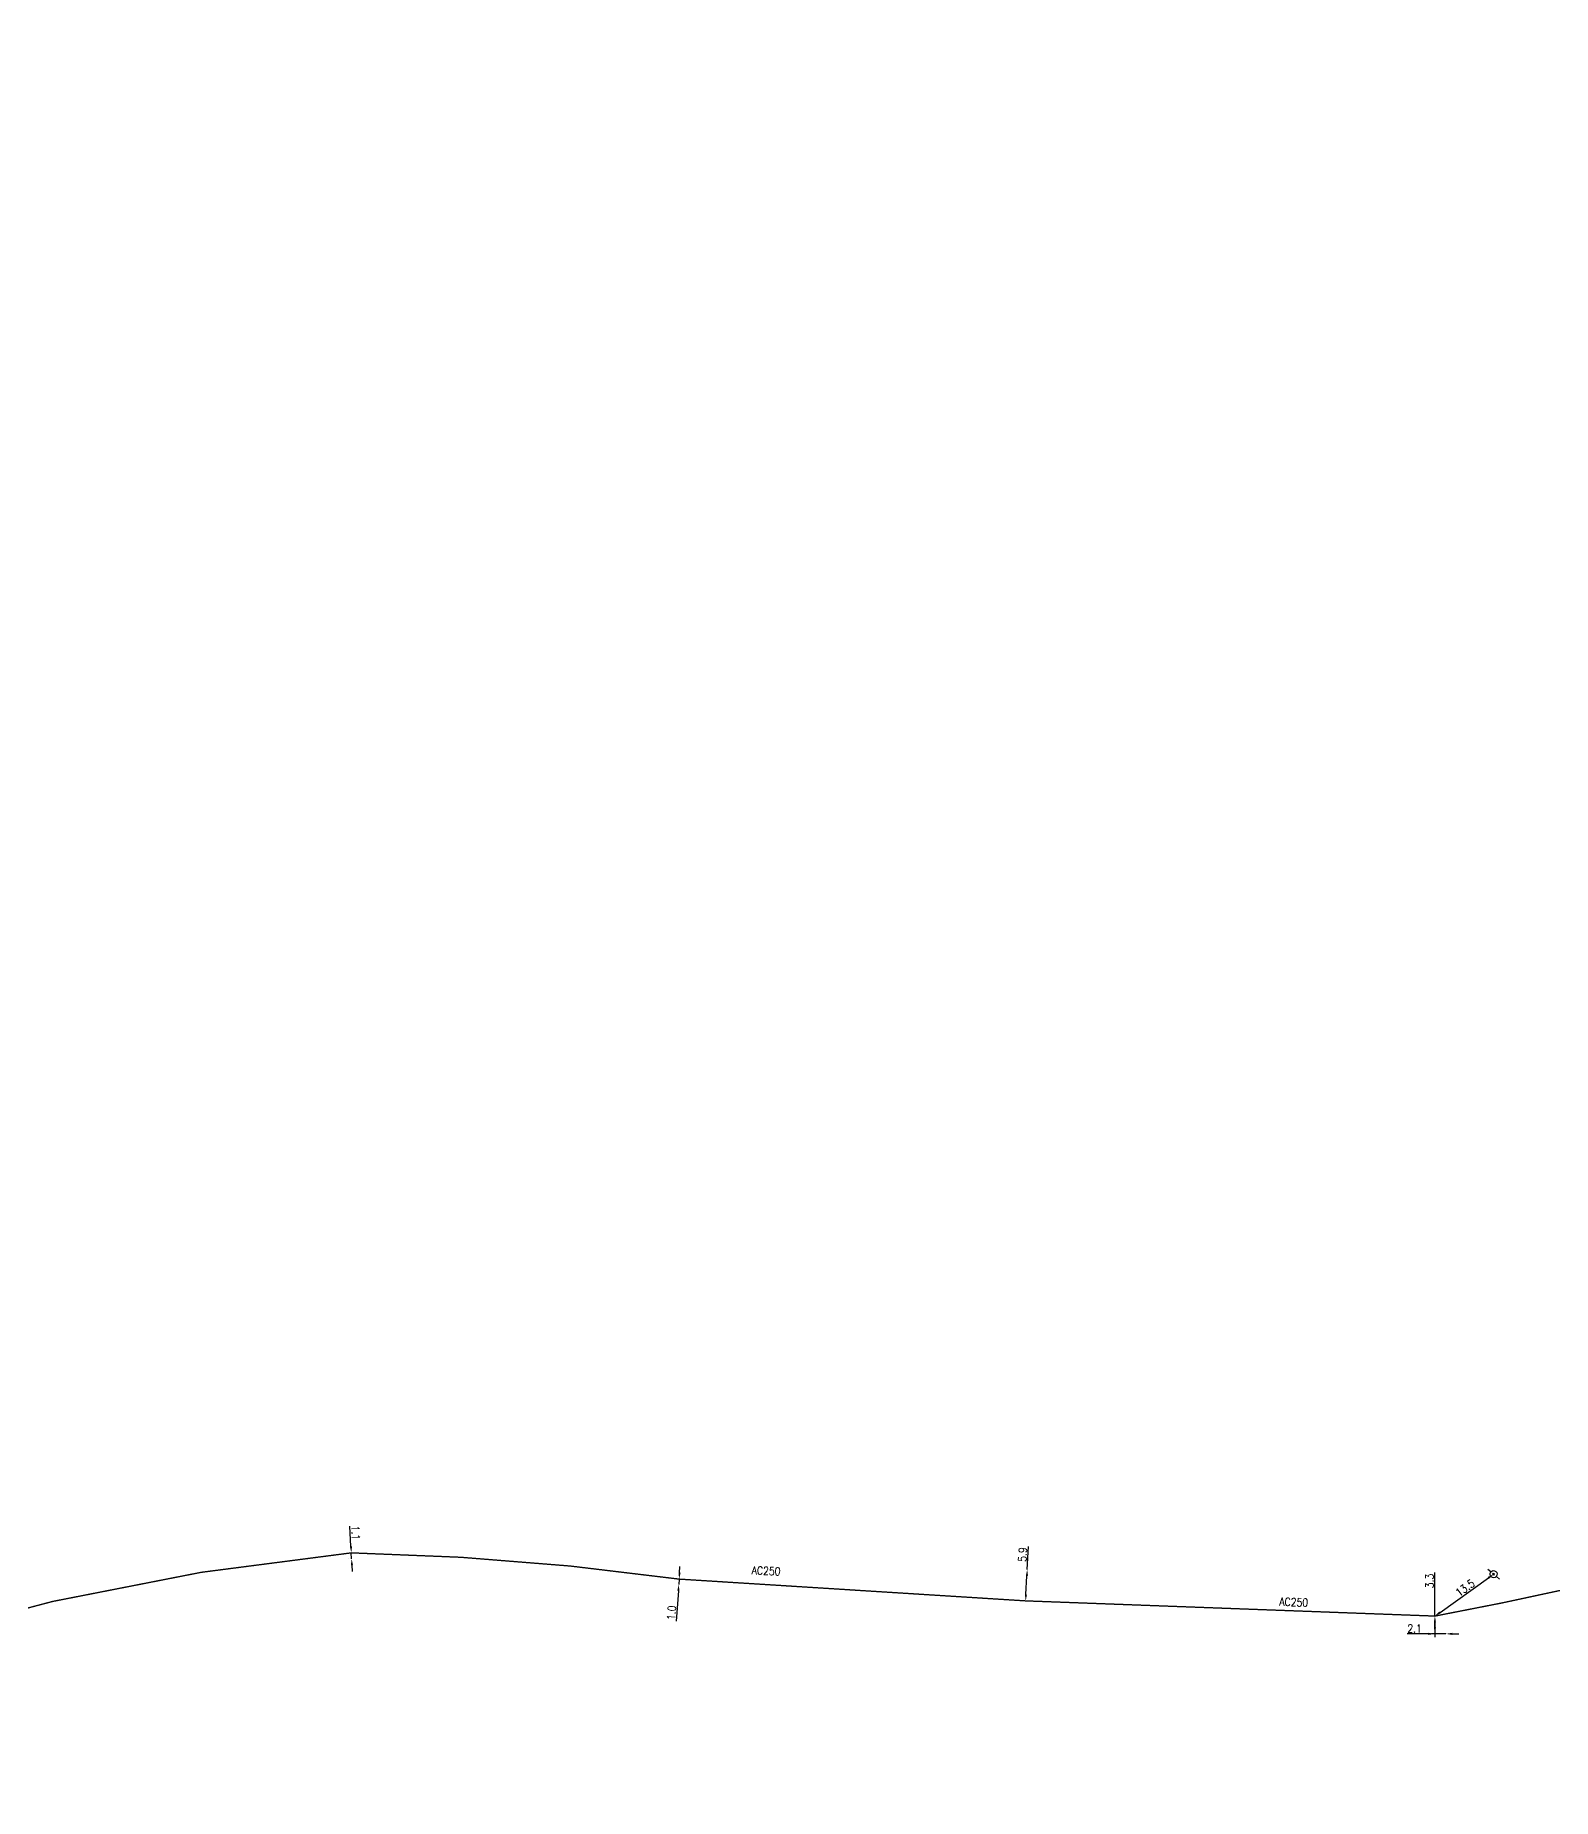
# Model space of a CAD drawing. Header units: millimetres. Extents: x 124000 to 125000, y 124670 to 125013.
# Drawn here: x 124322.8 to 124607.3, y 124672.7 to 125003.2 of the extents above; entities that cross this region are included whole.
import ezdxf

# ---------------------------------------------------------------- set-up
doc = ezdxf.new("R2010")
doc.units = ezdxf.units.MM
doc.header["$PDMODE"] = 34
doc.layers.get('0').update_dxf_attribs({"linetype": 'CONTINUOUS'})
doc.layers.get('Defpoints').update_dxf_attribs({"linetype": 'CONTINUOUS'})
for name, color, linetype in [('G_110', 6, 'CONTINUOUS'), ('W0100', 7, 'CONTINUOUS'), ('W0438', 7, 'CONTINUOUS'), ('W0473', 7, 'CONTINUOUS'), ('W0991', 7, 'CONTINUOUS')]:
    doc.layers.add(name, color=color, linetype=linetype)
doc.styles.get("Standard").update_dxf_attribs({"font": 'romans.shx', "width": 0.85})
doc.linetypes.add('G_CROSS_COUNTRY', pattern='A,8,-7.08,["CROSS COUNTRY",Standard,S=1,R=0,X=-6.34,Y=-0.5],-7.08', length=22.16)
doc.dimstyles.get("Standard").update_dxf_attribs({"dimtxt": 1.5, "dimasz": 1.2, "dimexe": 0.625, "dimexo": 0.625, "dimgap": 0.25, "dimtad": 1, "dimdec": 1, "dimzin": 0, "dimdsep": 46, "dimtxsty": 'Standard', "dimcen": -0.5, "dimadec": 0, "dimazin": 0, "dimtfac": 1, "dimtdec": 1, "dimtmove": 0, "dimatfit": 3, "dimfxl": 0, "dimtolj": 1, "dimtzin": 0, "dimarcsym": 0})

# ---------------------------------------------------------------- blocks, each defined once
blk = doc.blocks.new('*D30')
at = {"layer": 'Defpoints', "color": 0, "linetype": 'Continuous', "transparency": 16777216}
for p in [(124508.76, 124715.64), (124508.76, 124715.64), (124508.46, 124709.74)]:
    blk.add_point(p, dxfattribs=at)
at = {"layer": 'G_110', "color": 0, "linetype": 'Continuous', "lineweight": -2, "transparency": 16777216}
for p, q in [((124508.76, 124715.64), (124508.97, 124719.95)), ((124508.52, 124710.94), (124508.7, 124714.44))]:
    blk.add_line(p, q, dxfattribs=at)
at = {"layer": 'G_110', "color": 0, "linetype": 'Continuous', "transparency": 16777216}
for points in [[(124508.5, 124714.45), (124508.9, 124714.43), (124508.76, 124715.64)], [(124508.32, 124710.95), (124508.72, 124710.93), (124508.46, 124709.74)]]:
    blk.add_solid(points, dxfattribs=at)
at = {"layer": 'G_110', "color": 0, "linetype": 'Continuous', "transparency": 16777216, "insert": (124507.89, 124718.44), "char_height": 1.5, "attachment_point": 5, "rotation": 87.1583}
blk.add_mtext('\\A1;5.9', dxfattribs=at)
blk = doc.blocks.new('*D31')
at = {"layer": 'Defpoints', "color": 0, "linetype": 'Continuous', "transparency": 16777216}
for p in [(124443.44, 124712.82), (124443.44, 124712.82), (124443.51, 124713.82)]:
    blk.add_point(p, dxfattribs=at)
at = {"layer": 'G_110', "color": 0, "linetype": 'Continuous', "lineweight": -2, "transparency": 16777216}
for p, q in [((124443.59, 124715.01), (124443.67, 124716.21)), ((124443.51, 124713.82), (124443.44, 124712.82)), ((124443.36, 124711.62), (124442.98, 124705.95))]:
    blk.add_line(p, q, dxfattribs=at)
at = {"layer": 'G_110', "color": 0, "linetype": 'Continuous', "transparency": 16777216}
for points in [[(124443.16, 124711.63), (124443.56, 124711.61), (124443.44, 124712.82)], [(124443.39, 124715.03), (124443.79, 124715), (124443.51, 124713.82)]]:
    blk.add_solid(points, dxfattribs=at)
at = {"layer": 'G_110', "color": 0, "linetype": 'Continuous', "transparency": 16777216, "insert": (124442.08, 124707.51), "char_height": 1.5, "attachment_point": 5, "rotation": 86.1741}
blk.add_mtext('\\A1;1.0', dxfattribs=at)
blk = doc.blocks.new('*D41')
at = {"layer": 'Defpoints', "color": 0, "linetype": 'Continuous', "transparency": 16777216}
for p in [(124382.06, 124718.74), (124382.06, 124718.74), (124382.12, 124717.63)]:
    blk.add_point(p, dxfattribs=at)
at = {"layer": 'G_110', "color": 0, "linetype": 'Continuous', "lineweight": -2, "transparency": 16777216}
for p, q in [((124382, 124719.94), (124381.81, 124723.76)), ((124381.44, 124718.71), (124381.44, 124718.71)), ((124381.49, 124717.6), (124381.49, 124717.6)), ((124382.12, 124717.63), (124382.06, 124718.74)), ((124382.18, 124716.43), (124382.24, 124715.23))]:
    blk.add_line(p, q, dxfattribs=at)
at = {"layer": 'G_110', "color": 0, "linetype": 'Continuous', "transparency": 16777216}
for points in [[(124382.2, 124719.95), (124381.8, 124719.93), (124382.06, 124718.74)], [(124382.38, 124716.44), (124381.98, 124716.42), (124382.12, 124717.63)]]:
    blk.add_solid(points, dxfattribs=at)
at = {"layer": 'G_110', "color": 0, "linetype": 'Continuous', "transparency": 16777216, "insert": (124382.87, 124722.5), "char_height": 1.5, "attachment_point": 5, "rotation": 272.8905}
blk.add_mtext('\\A1;1.1', dxfattribs=at)
blk = doc.blocks.new('*D42')
at = {"layer": 'Defpoints', "color": 0, "linetype": 'Continuous', "transparency": 16777216}
for p in [(124585.17, 124706.89), (124585.17, 124706.89), (124587.23, 124703.56)]:
    blk.add_point(p, dxfattribs=at)
at = {"layer": 'G_110', "color": 0, "linetype": 'Continuous', "lineweight": -2, "transparency": 16777216}
for p, q in [((124585.17, 124706.89), (124585.17, 124715.04)), ((124586.61, 124703.56), (124584.54, 124703.56)), ((124585.17, 124704.76), (124585.17, 124705.69))]:
    blk.add_line(p, q, dxfattribs=at)
at = {"layer": 'G_110', "color": 0, "linetype": 'Continuous', "transparency": 16777216}
for points in [[(124584.97, 124705.69), (124585.37, 124705.69), (124585.17, 124706.89)], [(124584.97, 124704.76), (124585.37, 124704.76), (124585.17, 124703.56)]]:
    blk.add_solid(points, dxfattribs=at)
at = {"layer": 'G_110', "color": 0, "linetype": 'Continuous', "transparency": 16777216, "insert": (124584.17, 124713.46), "char_height": 1.5, "attachment_point": 5, "rotation": 90}
blk.add_mtext('\\A1;3.3', dxfattribs=at)
blk = doc.blocks.new('*D43')
at = {"layer": 'Defpoints', "color": 0, "linetype": 'Continuous', "transparency": 16777216}
for p in [(124585.17, 124706.89), (124585.17, 124703.56), (124587.23, 124703.56)]:
    blk.add_point(p, dxfattribs=at)
at = {"layer": 'G_110', "color": 0, "linetype": 'Continuous', "lineweight": -2, "transparency": 16777216}
for p, q in [((124585.17, 124706.26), (124585.17, 124702.93)), ((124583.97, 124703.56), (124579.96, 124703.56)), ((124587.23, 124703.56), (124585.17, 124703.56)), ((124588.43, 124703.56), (124589.63, 124703.56))]:
    blk.add_line(p, q, dxfattribs=at)
at = {"layer": 'G_110', "color": 0, "linetype": 'Continuous', "transparency": 16777216}
for points in [[(124583.97, 124703.76), (124583.97, 124703.36), (124585.17, 124703.56)], [(124588.43, 124703.76), (124588.43, 124703.36), (124587.23, 124703.56)]]:
    blk.add_solid(points, dxfattribs=at)
at = {"layer": 'G_110', "color": 0, "linetype": 'Continuous', "transparency": 16777216, "insert": (124581.37, 124704.56), "char_height": 1.5, "attachment_point": 5}
blk.add_mtext('\\A1;2.1', dxfattribs=at)
blk = doc.blocks.new('*D44')
at = {"layer": 'Defpoints', "color": 0, "linetype": 'Continuous', "transparency": 16777216}
for p in [(124596.17, 124714.74), (124596.17, 124714.74), (124585.17, 124706.89)]:
    blk.add_point(p, dxfattribs=at)
at = {"layer": 'G_110', "color": 0, "linetype": 'Continuous', "lineweight": -2, "transparency": 16777216}
blk.add_line((124586.15, 124707.59), (124595.19, 124714.05), dxfattribs=at)
at = {"layer": 'G_110', "color": 0, "linetype": 'Continuous', "transparency": 16777216}
for points in [[(124595.07, 124714.21), (124595.31, 124713.88), (124596.17, 124714.74)], [(124586.03, 124707.75), (124586.26, 124707.42), (124585.17, 124706.89)]]:
    blk.add_solid(points, dxfattribs=at)
at = {"layer": 'G_110', "color": 0, "linetype": 'Continuous', "transparency": 16777216, "insert": (124590.82, 124712.16), "char_height": 1.5, "attachment_point": 5, "rotation": 35.5308}
blk.add_mtext('\\A1;13.5', dxfattribs=at)
blk = doc.blocks.new('T473')
for p, q in [((-0.166667, 0.166667), (0.166667, -0.166667)), ((-0.166667, -0.166667), (0.166667, 0.166667)), ((0.500001, 0.500001), (1.000002, 1.000002)), ((-1.000002, -1.000002), (-0.500001, -0.500001))]:
    blk.add_line(p, q)
blk.add_ellipse((0, 0), major_axis=(0.471405, 0.471405), ratio=1, start_param=5.4977871438, end_param=11.780972451)
blk = doc.blocks.new('T438')
for p, q in [((-0.4, 0.2), (0.4, 0.2)), ((-0.4, -0.2), (-0.4, 0.2)), ((0.15, 1.1), (-0.3, 1.1)), ((-0.3, 1.1), (-0.3, 0.5)), ((-0.3, 0.5), (0.15, 0.5)), ((0.3, 0.65), (0.3, 0.95)), ((0.4, 0.2), (0.4, -0.2))]:
    blk.add_line(p, q)
at = {"flags": 128}
for points in [[(-0.4, -0.2), (0.4, 0.2)], [(0.4, -0.2), (-0.4, -0.2)]]:
    blk.add_lwpolyline(points, dxfattribs=at)
for centre, major_axis, start_param, end_param in [((0.15, 0.95), (0.106, -0.106), 0.785398, 2.356194), ((0.15, 0.65), (0.106, 0.106), 3.926991, 5.497787)]:
    blk.add_ellipse(centre, major_axis=major_axis, ratio=1, start_param=start_param, end_param=end_param)
blk = doc.blocks.new('F124124C')
at = {"layer": 'W0100'}
for points in [[(124252.65, 124991.61), (124254.04, 124987.01)], [(124028.62, 124898.18), (124039, 124907.96)]]:
    blk.add_lwpolyline(points, dxfattribs=at)
blk.add_lwpolyline([(124040.35, 124885.74), (124050.73, 124895.53), (124027.66, 124919.99), (124017.28, 124910.21)], close=True, dxfattribs=at)
at = {"layer": 'W0438', "rotation": 15.55159688633612}
blk.add_blockref('T438', (124293.15, 124998.46), dxfattribs=at)
at = {"layer": 'W0473'}
for p, rotation in [((124291.79, 124997.77), 15.55159688794259), ((124596.17, 124714.74), 95.2596564125677)]:
    blk.add_blockref('T473', p, dxfattribs=dict(at, rotation=rotation))
at = {"layer": 'W0438', "linetype": 'Continuous', "insert": (124289.73, 125001.12), "char_height": 1.5, "attachment_point": 9}
blk.add_mtext('\\A1;Armoire de soutirage', dxfattribs=at)
at = {"layer": 'W0991'}
for s, p in [('4', (124027.39, 124909.73)), ('2', (124039.22, 124897.65))]:
    blk.add_text(s, height=1.25, rotation=313.2329, dxfattribs=at).set_placement(p)
at = {"layer": 'W0438', "linetype": 'Continuous', "annotation_type": 0, "has_hookline": 1, "hookline_direction": 1, "text_width": 20.52}
blk.add_leader([(124292.8, 124998.65), (124291.18, 125000.87), (124289.98, 125000.87)], dimstyle='Standard', override={"dimgap": 0.25, "dimtad": 1}, dxfattribs=at)

msp = doc.modelspace()

# ---------------------------------------------------------------- linework, layer by layer
at = {"layer": 'G_110', "linetype": 'G_CROSS_COUNTRY', "ltscale": 0.5, "const_width": 0.25, "flags": 128}
msp.add_lwpolyline([(124000, 124676.11), (124008.38, 124675.7), (124015.47, 124675.36), (124040.59, 124674.29), (124061.7, 124673.58), (124084.24, 124673.08), (124111.47, 124672.84), (124129.46, 124672.91, 0.030801), (124184.61, 124674.96), (124191.12, 124675.81), (124202.52, 124677.86), (124216.25, 124681.41), (124231.88, 124685.44), (124231.88, 124685.44), (124231.88, 124685.44, -0.005827), (124286.4, 124699.01), (124286.4, 124699.01), (124286.4, 124699.01), (124298.68, 124702.4), (124298.68, 124702.4), (124298.68, 124702.4, -0.048418), (124382.06, 124718.74), (124382.06, 124718.74, -0.029697), (124443.51, 124713.82), (124508.46, 124709.74), (124585.17, 124706.89, 0.013662), (124622.92, 124715), (124669.69, 124719.39), (124724.66, 124725.9), (124724.66, 124725.9), (124777.65, 124730.67), (124793.5, 124732.28, -0.016558), (124885.35, 124737.65), (124951.67, 124739.71), (125000, 124741.71)], format="xyb", dxfattribs=at)

# ---------------------------------------------------------------- block references
msp.add_blockref('F124124C', (0, 0))

# ---------------------------------------------------------------- texts
at = {"layer": 'G_110', "linetype": 'Continuous', "width": 0.85}
for p in [(124457.08, 124714.73), (124555.98, 124708.87)]:
    msp.add_text('AC250', height=1.5, rotation=357.5537, dxfattribs=at).set_placement(p)

# ---------------------------------------------------------------- dimensions: what is measured, and where the dimension line sits
at = {"layer": 'G_110', "linetype": 'Continuous'}
for base, p1, p2, angle, picture, middle in [((124382.06, 124718.74), (124382.12, 124717.63), (124382.06, 124718.74), 272.8905, '*D41', (124381.87, 124722.45)), ((124443.44, 124712.82), (124443.51, 124713.82), (124443.44, 124712.82), 86.1741, '*D31', (124443.08, 124707.44)), ((124585.17, 124706.89), (124587.23, 124703.56), (124585.17, 124706.89), 270, '*D42', (124585.17, 124713.46))]:
    dim = msp.add_linear_dim(base=base, p1=p1, p2=p2, angle=angle, dimstyle='Standard', dxfattribs=at)
    dim.commit()
    dim.dimension.update_dxf_attribs({"geometry": picture, "text_midpoint": middle, "dimtype": 160})
dim = msp.add_linear_dim(base=(124508.76, 124715.64), p1=(124508.46, 124709.74), p2=(124508.76, 124715.64), angle=267.1583, dimstyle='Standard', override={"dimscale": 1, "dimlfac": 1, "dimlunit": 2}, dxfattribs=at)
dim.commit()
dim.dimension.update_dxf_attribs({"geometry": '*D30', "text_midpoint": (124508.89, 124718.39), "dimtype": 160})
dim = msp.add_linear_dim(base=(124596.17, 124714.74), p1=(124585.17, 124706.89), p2=(124596.17, 124714.74), angle=215.5308, text='13.5', dimstyle='Standard', dxfattribs=at)
dim.commit()
dim.dimension.update_dxf_attribs({"geometry": '*D44', "text_midpoint": (124591.4, 124711.34), "dimtype": 160})
dim = msp.add_linear_dim(base=(124585.17, 124703.56), p1=(124587.23, 124703.56), p2=(124585.17, 124706.89), dimstyle='Standard', dxfattribs=at)
dim.commit()
dim.dimension.update_dxf_attribs({"geometry": '*D43', "text_midpoint": (124581.37, 124703.56), "dimtype": 160})

doc.saveas('drawing.dxf')
